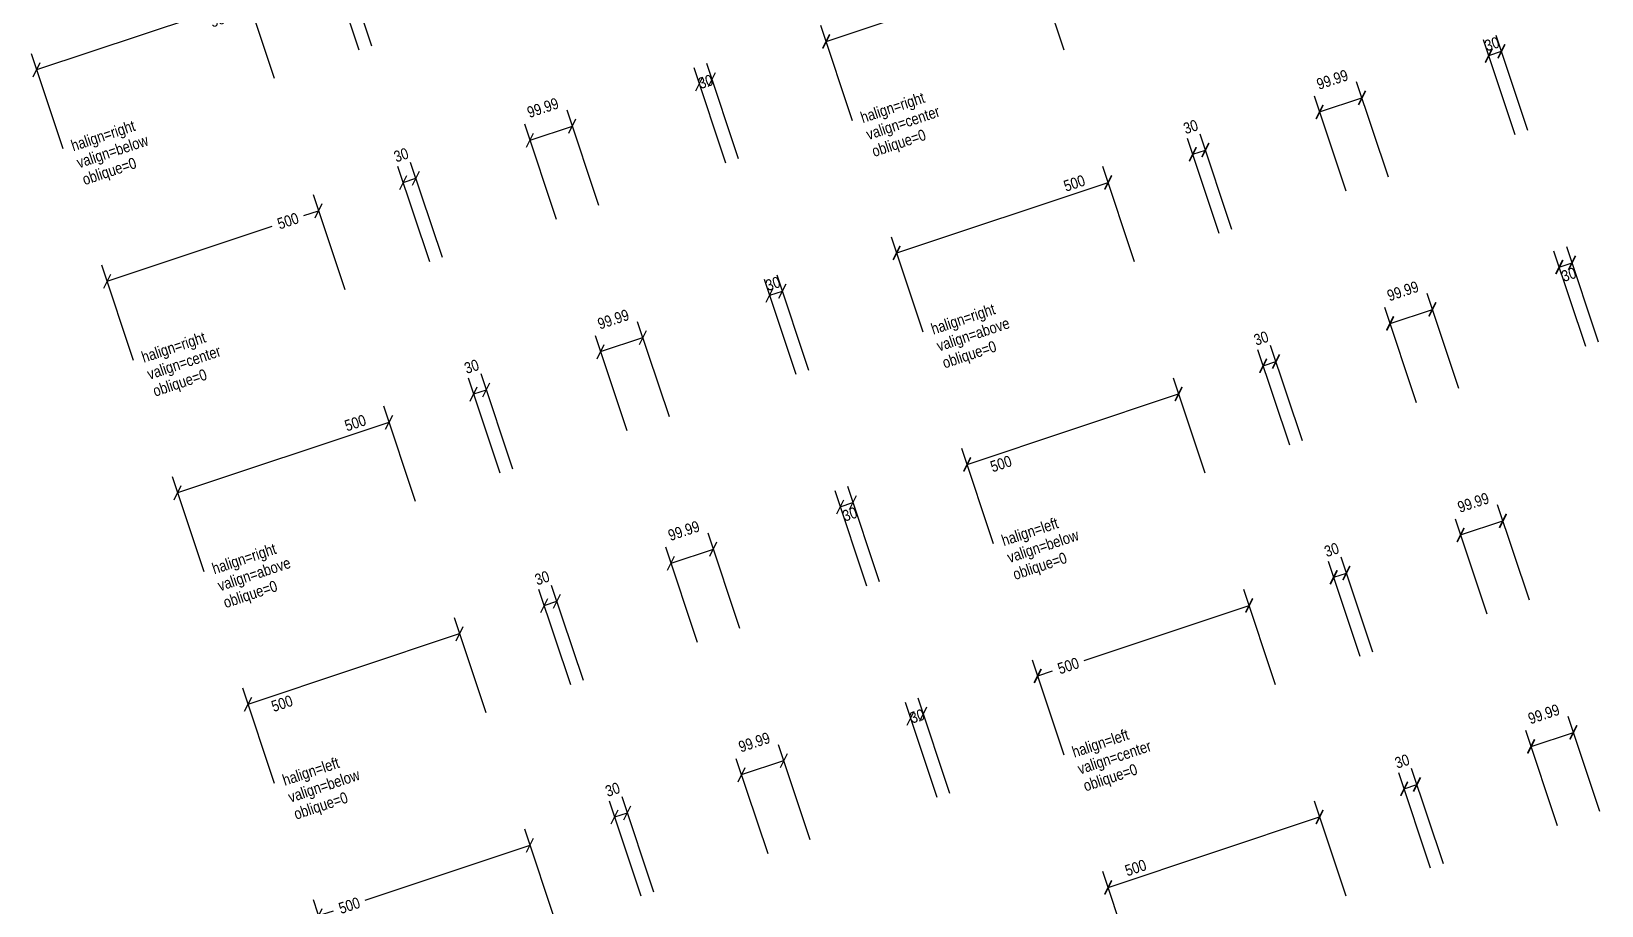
# Model space of a CAD drawing. Extents: x -12.9 to 55.8, y 9.3 to 94.5.
# Drawn here: x -3.4 to 31.82, y 31.1 to 50.7 of the extents above; entities that cross this region are included whole.
import ezdxf
from ezdxf.enums import TextEntityAlignment as Align

# ---------------------------------------------------------------- set-up
doc = ezdxf.new("R2010")
doc.units = 0
doc.styles.add('OpenSansCondensed-Light', font='OpenSansCondensed-Light.ttf')
doc.dimstyles.new('ARCHTICK', dxfattribs={"dimtxt": 0.25, "dimasz": 0.25, "dimexe": 0.375, "dimexo": 0.125, "dimgap": 0.1, "dimtad": 1, "dimlfac": 100, "dimzin": 12, "dimblk": 'ARCHTICK', "dimcen": 2.5, "dimazin": 3, "dimtfac": 0.5, "dimtmove": 0, "dimatfit": 3})
doc.dimstyles.new('TICK', dxfattribs={"dimtxt": 0.25, "dimasz": 0.25, "dimexe": 0.375, "dimexo": 0.125, "dimgap": 0.1, "dimtad": 1, "dimlfac": 100, "dimzin": 12, "dimtsz": 0.125, "dimcen": 2.5, "dimazin": 3, "dimtfac": 0.5, "dimtmove": 0, "dimatfit": 3})

# ---------------------------------------------------------------- blocks, each defined once
blk = doc.blocks.new('_OBLIQUE')
at = {"color": 0, "linetype": 'BYBLOCK'}
blk.add_line((-0.5, -0.5), (0.5, 0.5), dxfattribs=at)
blk = doc.blocks.new('*D17')
for p, q in [((8.379, 30.673), (7.668, 32.808)), ((4.087, 31.219), (7.786, 32.452)), ((3.636, 29.092), (2.924, 31.227)), ((3.043, 30.871), (3.375, 30.982))]:
    blk.add_line(p, q)
at = {"layer": 'Defpoints'}
for p in [(3.043, 30.871), (8.419, 30.555), (3.675, 28.974)]:
    blk.add_point(p, dxfattribs=at)
at = {"xscale": 0.25, "yscale": 0.25, "rotation": 18.43494882292201}
for p in [(7.786, 32.452), (3.043, 30.871)]:
    blk.add_blockref('_OBLIQUE', p, dxfattribs=at)
at = {"style": 'OpenSansCondensed-Light'}
blk.add_text('500', height=0.25, rotation=18.4349, dxfattribs=at).set_placement((3.731, 31.1), align=Align.MIDDLE_CENTER)
blk = doc.blocks.new('*D18')
for p, q in [((10.561, 31.401), (9.85, 33.535)), ((10.277, 31.306), (9.565, 33.44)), ((9.684, 33.085), (9.968, 33.179))]:
    blk.add_line(p, q)
at = {"layer": 'Defpoints'}
for p in [(9.684, 33.085), (10.316, 31.187), (10.601, 31.282)]:
    blk.add_point(p, dxfattribs=at)
at = {"xscale": 0.25, "yscale": 0.25, "rotation": 18.43494882292201}
for p in [(9.684, 33.085), (9.968, 33.179)]:
    blk.add_blockref('_OBLIQUE', p, dxfattribs=at)
at = {"style": 'OpenSansCondensed-Light'}
blk.add_text('30', height=0.25, rotation=18.4349, dxfattribs=at).set_placement((9.636, 33.701), align=Align.MIDDLE_CENTER)
blk = doc.blocks.new('*D19')
for p, q in [((14.071, 32.571), (13.36, 34.705)), ((13.123, 32.255), (12.411, 34.389)), ((12.53, 34.033), (13.478, 34.35))]:
    blk.add_line(p, q)
at = {"layer": 'Defpoints'}
for p in [(12.53, 34.033), (14.111, 32.452), (13.162, 32.136)]:
    blk.add_point(p, dxfattribs=at)
at = {"xscale": 0.25, "yscale": 0.25, "rotation": 18.43494882292201}
for p in [(12.53, 34.033), (13.478, 34.35)]:
    blk.add_blockref('_OBLIQUE', p, dxfattribs=at)
at = {"style": 'OpenSansCondensed-Light'}
blk.add_text('99.99', height=0.25, rotation=18.4349, dxfattribs=at).set_placement((12.814, 34.761), align=Align.MIDDLE_CENTER)
blk = doc.blocks.new('*D20')
for p, q in [((16.917, 33.519), (16.206, 35.654)), ((17.202, 33.614), (16.491, 35.749))]:
    blk.add_line(p, q)
at = {"layer": 'Defpoints'}
for p in [(16.325, 35.298), (17.242, 33.496), (16.957, 33.401)]:
    blk.add_point(p, dxfattribs=at)
at = {"xscale": 0.25, "yscale": 0.25, "rotation": 18.43494882292201}
for p in [(16.325, 35.298), (16.609, 35.393)]:
    blk.add_blockref('_OBLIQUE', p, dxfattribs=at)
at = {"style": 'OpenSansCondensed-Light'}
blk.add_text('30', height=0.25, rotation=18.4349, dxfattribs=at).set_placement((16.467, 35.346), align=Align.MIDDLE_CENTER)
blk = doc.blocks.new('*D21')
for p, q in [((6.798, 35.417), (6.087, 37.551)), ((1.462, 35.614), (6.205, 37.196)), ((2.055, 33.836), (1.343, 35.97))]:
    blk.add_line(p, q)
at = {"layer": 'Defpoints'}
for p in [(1.462, 35.614), (6.838, 35.298), (2.094, 33.717)]:
    blk.add_point(p, dxfattribs=at)
at = {"xscale": 0.25, "yscale": 0.25, "rotation": 18.43494882292201}
for p in [(6.205, 37.196), (1.462, 35.614)]:
    blk.add_blockref('_OBLIQUE', p, dxfattribs=at)
at = {"style": 'OpenSansCondensed-Light'}
blk.add_text('500', height=0.25, rotation=18.4349, dxfattribs=at).set_placement((2.221, 35.63), align=Align.MIDDLE_CENTER)
blk = doc.blocks.new('*D22')
for p, q in [((8.696, 36.049), (7.984, 38.184)), ((8.98, 36.144), (8.269, 38.279)), ((8.103, 37.828), (8.387, 37.923))]:
    blk.add_line(p, q)
at = {"layer": 'Defpoints'}
for p in [(8.103, 37.828), (8.735, 35.931), (9.02, 36.026)]:
    blk.add_point(p, dxfattribs=at)
at = {"xscale": 0.25, "yscale": 0.25, "rotation": 18.43494882292201}
for p in [(8.387, 37.923), (8.103, 37.828)]:
    blk.add_blockref('_OBLIQUE', p, dxfattribs=at)
at = {"style": 'OpenSansCondensed-Light'}
blk.add_text('30', height=0.25, rotation=18.4349, dxfattribs=at).set_placement((8.055, 38.445), align=Align.MIDDLE_CENTER)
blk = doc.blocks.new('*D23')
for p, q in [((12.49, 37.314), (11.779, 39.449)), ((11.542, 36.998), (10.83, 39.132)), ((10.949, 38.777), (11.897, 39.093))]:
    blk.add_line(p, q)
at = {"layer": 'Defpoints'}
for p in [(10.949, 38.777), (12.53, 37.196), (11.581, 36.879)]:
    blk.add_point(p, dxfattribs=at)
at = {"xscale": 0.25, "yscale": 0.25, "rotation": 18.43494882292201}
for p in [(11.897, 39.093), (10.949, 38.777)]:
    blk.add_blockref('_OBLIQUE', p, dxfattribs=at)
at = {"style": 'OpenSansCondensed-Light'}
blk.add_text('99.99', height=0.25, rotation=18.4349, dxfattribs=at).set_placement((11.233, 39.504), align=Align.MIDDLE_CENTER)
blk = doc.blocks.new('*D24')
for p, q in [((15.336, 38.263), (14.625, 40.397)), ((15.621, 38.358), (14.909, 40.492)), ((14.743, 40.042), (15.028, 40.137))]:
    blk.add_line(p, q)
at = {"layer": 'Defpoints'}
for p in [(14.743, 40.042), (15.376, 38.144), (15.66, 38.239)]:
    blk.add_point(p, dxfattribs=at)
at = {"xscale": 0.25, "yscale": 0.25, "rotation": 18.43494882292201}
for p in [(14.743, 40.042), (15.028, 40.137)]:
    blk.add_blockref('_OBLIQUE', p, dxfattribs=at)
at = {"style": 'OpenSansCondensed-Light'}
blk.add_text('30', height=0.25, rotation=18.4349, dxfattribs=at).set_placement((14.957, 39.876), align=Align.MIDDLE_CENTER)
blk = doc.blocks.new('*D25')
for p, q in [((5.217, 40.16), (4.506, 42.295)), ((-0.119, 40.358), (4.624, 41.939)), ((0.474, 38.579), (-0.238, 40.714))]:
    blk.add_line(p, q)
at = {"layer": 'Defpoints'}
for p in [(-0.119, 40.358), (5.257, 40.042), (0.513, 38.46)]:
    blk.add_point(p, dxfattribs=at)
at = {"xscale": 0.25, "yscale": 0.25, "rotation": 18.43494882292201}
for p in [(4.624, 41.939), (-0.119, 40.358)]:
    blk.add_blockref('_OBLIQUE', p, dxfattribs=at)
at = {"style": 'OpenSansCondensed-Light'}
blk.add_text('500', height=0.25, rotation=18.4349, dxfattribs=at).set_placement((3.865, 41.923), align=Align.MIDDLE_CENTER)
blk = doc.blocks.new('*D26')
for p, q in [((7.399, 40.888), (6.688, 43.022)), ((7.114, 40.793), (6.403, 42.927)), ((6.521, 42.571), (6.806, 42.666))]:
    blk.add_line(p, q)
at = {"layer": 'Defpoints'}
for p in [(6.521, 42.571), (7.154, 40.674), (7.439, 40.769)]:
    blk.add_point(p, dxfattribs=at)
at = {"xscale": 0.25, "yscale": 0.25, "rotation": 18.43494882292201}
for p in [(6.521, 42.571), (6.806, 42.666)]:
    blk.add_blockref('_OBLIQUE', p, dxfattribs=at)
at = {"style": 'OpenSansCondensed-Light'}
blk.add_text('30', height=0.25, rotation=18.4349, dxfattribs=at).set_placement((6.474, 43.188), align=Align.MIDDLE_CENTER)
blk = doc.blocks.new('*D27')
for p, q in [((10.909, 42.058), (10.198, 44.192)), ((9.96, 41.741), (9.249, 43.876)), ((9.368, 43.52), (10.316, 43.836))]:
    blk.add_line(p, q)
at = {"layer": 'Defpoints'}
for p in [(9.368, 43.52), (10.949, 41.939), (10, 41.623)]:
    blk.add_point(p, dxfattribs=at)
at = {"xscale": 0.25, "yscale": 0.25, "rotation": 18.43494882292201}
for p in [(9.368, 43.52), (10.316, 43.836)]:
    blk.add_blockref('_OBLIQUE', p, dxfattribs=at)
at = {"style": 'OpenSansCondensed-Light'}
blk.add_text('99.99', height=0.25, rotation=18.4349, dxfattribs=at).set_placement((9.652, 44.247), align=Align.MIDDLE_CENTER)
blk = doc.blocks.new('*D28')
for p, q in [((13.755, 43.006), (13.044, 45.141)), ((14.04, 43.101), (13.328, 45.236)), ((13.162, 44.785), (13.447, 44.88))]:
    blk.add_line(p, q)
at = {"layer": 'Defpoints'}
for p in [(13.162, 44.785), (14.079, 42.983), (13.795, 42.888)]:
    blk.add_point(p, dxfattribs=at)
at = {"xscale": 0.25, "yscale": 0.25, "rotation": 18.43494882292201}
for p in [(13.162, 44.785), (13.447, 44.88)]:
    blk.add_blockref('_OBLIQUE', p, dxfattribs=at)
at = {"style": 'OpenSansCondensed-Light'}
blk.add_text('30', height=0.25, rotation=18.4349, dxfattribs=at).set_placement((13.233, 45.046), align=Align.MIDDLE_CENTER)
blk = doc.blocks.new('*D29')
for p, q in [((3.636, 44.904), (2.924, 47.038)), ((2.711, 46.572), (3.043, 46.682)), ((-1.7, 45.101), (1.999, 46.335)), ((-1.108, 43.323), (-1.819, 45.457))]:
    blk.add_line(p, q)
at = {"layer": 'Defpoints'}
for p in [(-1.7, 45.101), (3.675, 44.785), (-1.068, 43.204)]:
    blk.add_point(p, dxfattribs=at)
at = {"xscale": 0.25, "yscale": 0.25, "rotation": 18.43494882292201}
for p in [(3.043, 46.682), (-1.7, 45.101)]:
    blk.add_blockref('_OBLIQUE', p, dxfattribs=at)
at = {"style": 'OpenSansCondensed-Light'}
blk.add_text('500', height=0.25, rotation=18.4349, dxfattribs=at).set_placement((2.355, 46.453), align=Align.MIDDLE_CENTER)
blk = doc.blocks.new('*D30')
for p, q in [((5.533, 45.536), (4.822, 47.671)), ((5.818, 45.631), (5.106, 47.766)), ((4.94, 47.315), (5.225, 47.41))]:
    blk.add_line(p, q)
at = {"layer": 'Defpoints'}
for p in [(4.94, 47.315), (5.857, 45.512), (5.573, 45.418)]:
    blk.add_point(p, dxfattribs=at)
at = {"xscale": 0.25, "yscale": 0.25, "rotation": 18.43494882292201}
for p in [(5.225, 47.41), (4.94, 47.315)]:
    blk.add_blockref('_OBLIQUE', p, dxfattribs=at)
at = {"style": 'OpenSansCondensed-Light'}
blk.add_text('30', height=0.25, rotation=18.4349, dxfattribs=at).set_placement((4.893, 47.932), align=Align.MIDDLE_CENTER)
blk = doc.blocks.new('*D31')
for p, q in [((8.379, 46.485), (7.668, 48.619)), ((9.328, 46.801), (8.616, 48.936)), ((7.786, 48.264), (8.735, 48.58))]:
    blk.add_line(p, q)
at = {"layer": 'Defpoints'}
for p in [(7.786, 48.264), (9.367, 46.682), (8.419, 46.366)]:
    blk.add_point(p, dxfattribs=at)
at = {"xscale": 0.25, "yscale": 0.25, "rotation": 18.43494882292201}
for p in [(8.735, 48.58), (7.786, 48.264)]:
    blk.add_blockref('_OBLIQUE', p, dxfattribs=at)
at = {"style": 'OpenSansCondensed-Light'}
blk.add_text('99.99', height=0.25, rotation=18.4349, dxfattribs=at).set_placement((8.071, 48.991), align=Align.MIDDLE_CENTER)
blk = doc.blocks.new('*D32')
for p, q in [((12.174, 47.75), (11.463, 49.884)), ((12.459, 47.845), (11.747, 49.979))]:
    blk.add_line(p, q)
at = {"layer": 'Defpoints'}
for p in [(11.581, 49.528), (12.214, 47.631), (12.498, 47.726)]:
    blk.add_point(p, dxfattribs=at)
at = {"xscale": 0.25, "yscale": 0.25, "rotation": 18.43494882292201}
for p in [(11.581, 49.528), (11.866, 49.623)]:
    blk.add_blockref('_OBLIQUE', p, dxfattribs=at)
at = {"style": 'OpenSansCondensed-Light'}
blk.add_text('30', height=0.25, rotation=18.4349, dxfattribs=at).set_placement((11.723, 49.576), align=Align.MIDDLE_CENTER)
blk = doc.blocks.new('*D33')
for p, q in [((2.055, 49.647), (1.343, 51.782)), ((-3.282, 49.845), (1.462, 51.426)), ((-2.689, 48.066), (-3.4, 50.2))]:
    blk.add_line(p, q)
at = {"layer": 'Defpoints'}
for p in [(-3.282, 49.845), (2.094, 49.528), (-2.649, 47.947)]:
    blk.add_point(p, dxfattribs=at)
at = {"xscale": 0.25, "yscale": 0.25, "rotation": 18.43494882292201}
for p in [(1.462, 51.426), (-3.282, 49.845)]:
    blk.add_blockref('_OBLIQUE', p, dxfattribs=at)
at = {"style": 'OpenSansCondensed-Light'}
blk.add_text('500', height=0.25, rotation=18.4349, dxfattribs=at).set_placement((0.845, 50.983), align=Align.MIDDLE_CENTER)
blk = doc.blocks.new('*D34')
for p, q in [((4.237, 50.374), (3.525, 52.509)), ((3.952, 50.28), (3.241, 52.414)), ((3.359, 52.058), (3.644, 52.153))]:
    blk.add_line(p, q)
at = {"layer": 'Defpoints'}
for p in [(3.359, 52.058), (3.992, 50.161), (4.276, 50.256)]:
    blk.add_point(p, dxfattribs=at)
at = {"xscale": 0.25, "yscale": 0.25, "rotation": 18.43494882292201}
for p in [(3.359, 52.058), (3.644, 52.153)]:
    blk.add_blockref('_OBLIQUE', p, dxfattribs=at)
at = {"style": 'OpenSansCondensed-Light'}
blk.add_text('30', height=0.25, rotation=18.4349, dxfattribs=at).set_placement((3.312, 52.675), align=Align.MIDDLE_CENTER)
blk = doc.blocks.new('_ARCHTICK')
at = {"color": 0, "linetype": 'BYBLOCK', "const_width": 0.15}
blk.add_lwpolyline([(-0.5, -0.5), (0.5, 0.5)], dxfattribs=at)
blk = doc.blocks.new('*D73')
for p, q in [((26.088, 31.306), (25.377, 33.44)), ((20.752, 31.503), (25.495, 33.085)), ((21.345, 29.725), (20.633, 31.859))]:
    blk.add_line(p, q)
at = {"layer": 'Defpoints'}
for p in [(20.752, 31.503), (26.128, 31.187), (21.384, 29.606)]:
    blk.add_point(p, dxfattribs=at)
at = {"xscale": 0.25, "yscale": 0.25}
for p, rotation in [((25.495, 33.085), 18.43494882292201), ((20.752, 31.503), -161.565051177078)]:
    blk.add_blockref('_ARCHTICK', p, dxfattribs=dict(at, rotation=rotation))
at = {"style": 'OpenSansCondensed-Light'}
blk.add_text('500', height=0.25, rotation=18.4349, dxfattribs=at).set_placement((21.368, 31.946), align=Align.MIDDLE_CENTER)
blk = doc.blocks.new('*D74')
for p, q in [((28.27, 32.033), (27.559, 34.168)), ((27.985, 31.938), (27.274, 34.073)), ((27.393, 33.717), (27.677, 33.812))]:
    blk.add_line(p, q)
at = {"layer": 'Defpoints'}
for p in [(27.393, 33.717), (28.025, 31.82), (28.31, 31.915)]:
    blk.add_point(p, dxfattribs=at)
at = {"xscale": 0.25, "yscale": 0.25}
for p, rotation in [((27.393, 33.717), 18.43494882292201), ((27.677, 33.812), -161.565051177078)]:
    blk.add_blockref('_ARCHTICK', p, dxfattribs=dict(at, rotation=rotation))
at = {"style": 'OpenSansCondensed-Light'}
blk.add_text('30', height=0.25, rotation=18.4349, dxfattribs=at).set_placement((27.345, 34.334), align=Align.MIDDLE_CENTER)
blk = doc.blocks.new('*D75')
for p, q in [((31.78, 33.203), (31.069, 35.338)), ((30.832, 32.887), (30.12, 35.022)), ((30.239, 34.666), (31.187, 34.982))]:
    blk.add_line(p, q)
at = {"layer": 'Defpoints'}
for p in [(30.239, 34.666), (30.871, 32.768), (31.82, 33.085)]:
    blk.add_point(p, dxfattribs=at)
at = {"xscale": 0.25, "yscale": 0.25}
for p, rotation in [((31.187, 34.982), 18.43494882292201), ((30.239, 34.666), -161.565051177078)]:
    blk.add_blockref('_ARCHTICK', p, dxfattribs=dict(at, rotation=rotation))
at = {"style": 'OpenSansCondensed-Light'}
blk.add_text('99.99', height=0.25, rotation=18.4349, dxfattribs=at).set_placement((30.523, 35.393), align=Align.MIDDLE_CENTER)
blk = doc.blocks.new('*D77')
for p, q in [((24.507, 36.049), (23.795, 38.184)), ((20.214, 36.595), (23.914, 37.828)), ((19.764, 34.468), (19.052, 36.603)), ((19.171, 36.247), (19.503, 36.358))]:
    blk.add_line(p, q)
at = {"layer": 'Defpoints'}
for p in [(19.171, 36.247), (24.546, 35.931), (19.803, 34.35)]:
    blk.add_point(p, dxfattribs=at)
at = {"xscale": 0.25, "yscale": 0.25}
for p, rotation in [((23.914, 37.828), 18.43494882292201), ((19.171, 36.247), -161.565051177078)]:
    blk.add_blockref('_ARCHTICK', p, dxfattribs=dict(at, rotation=rotation))
at = {"style": 'OpenSansCondensed-Light'}
blk.add_text('500', height=0.25, rotation=18.4349, dxfattribs=at).set_placement((19.858, 36.476), align=Align.MIDDLE_CENTER)
blk = doc.blocks.new('*D78')
for p, q in [((26.404, 36.682), (25.693, 38.816)), ((26.689, 36.777), (25.977, 38.911)), ((25.811, 38.46), (26.096, 38.555))]:
    blk.add_line(p, q)
at = {"layer": 'Defpoints'}
for p in [(25.811, 38.46), (26.728, 36.658), (26.444, 36.563)]:
    blk.add_point(p, dxfattribs=at)
at = {"xscale": 0.25, "yscale": 0.25}
for p, rotation in [((25.811, 38.46), 18.43494882292201), ((26.096, 38.555), -161.565051177078)]:
    blk.add_blockref('_ARCHTICK', p, dxfattribs=dict(at, rotation=rotation))
at = {"style": 'OpenSansCondensed-Light'}
blk.add_text('30', height=0.25, rotation=18.4349, dxfattribs=at).set_placement((25.764, 39.077), align=Align.MIDDLE_CENTER)
blk = doc.blocks.new('*D79')
for p, q in [((30.199, 37.947), (29.487, 40.081)), ((29.25, 37.63), (28.539, 39.765)), ((28.657, 39.409), (29.606, 39.725))]:
    blk.add_line(p, q)
at = {"layer": 'Defpoints'}
for p in [(28.657, 39.409), (30.238, 37.828), (29.29, 37.512)]:
    blk.add_point(p, dxfattribs=at)
at = {"xscale": 0.25, "yscale": 0.25}
for p, rotation in [((29.606, 39.725), 18.43494882292201), ((28.657, 39.409), -161.565051177078)]:
    blk.add_blockref('_ARCHTICK', p, dxfattribs=dict(at, rotation=rotation))
at = {"style": 'OpenSansCondensed-Light'}
blk.add_text('99.99', height=0.25, rotation=18.4349, dxfattribs=at).set_placement((28.942, 40.136), align=Align.MIDDLE_CENTER)
blk = doc.blocks.new('*D81')
for p, q in [((22.926, 40.793), (22.214, 42.927)), ((17.589, 40.99), (22.333, 42.571)), ((18.182, 39.212), (17.471, 41.346))]:
    blk.add_line(p, q)
at = {"layer": 'Defpoints'}
for p in [(17.589, 40.99), (22.965, 40.674), (18.222, 39.093)]:
    blk.add_point(p, dxfattribs=at)
at = {"xscale": 0.25, "yscale": 0.25}
for p, rotation in [((22.333, 42.571), 18.43494882292201), ((17.589, 40.99), -161.565051177078)]:
    blk.add_blockref('_ARCHTICK', p, dxfattribs=dict(at, rotation=rotation))
at = {"style": 'OpenSansCondensed-Light'}
blk.add_text('500', height=0.25, rotation=18.4349, dxfattribs=at).set_placement((18.348, 41.006), align=Align.MIDDLE_CENTER)
blk = doc.blocks.new('*D82')
for p, q in [((24.823, 41.425), (24.112, 43.56)), ((25.108, 41.52), (24.396, 43.655)), ((24.23, 43.204), (24.515, 43.299))]:
    blk.add_line(p, q)
at = {"layer": 'Defpoints'}
for p in [(24.23, 43.204), (24.863, 41.307), (25.147, 41.401)]:
    blk.add_point(p, dxfattribs=at)
at = {"xscale": 0.25, "yscale": 0.25}
for p, rotation in [((24.23, 43.204), 18.43494882292201), ((24.515, 43.299), -161.565051177078)]:
    blk.add_blockref('_ARCHTICK', p, dxfattribs=dict(at, rotation=rotation))
at = {"style": 'OpenSansCondensed-Light'}
blk.add_text('30', height=0.25, rotation=18.4349, dxfattribs=at).set_placement((24.183, 43.821), align=Align.MIDDLE_CENTER)
blk = doc.blocks.new('*D83')
for p, q in [((28.618, 42.69), (27.906, 44.825)), ((27.669, 42.374), (26.958, 44.508)), ((27.076, 44.153), (28.025, 44.469))]:
    blk.add_line(p, q)
at = {"layer": 'Defpoints'}
for p in [(27.076, 44.153), (28.657, 42.571), (27.709, 42.255)]:
    blk.add_point(p, dxfattribs=at)
at = {"xscale": 0.25, "yscale": 0.25}
for p, rotation in [((28.025, 44.469), 18.43494882292201), ((27.076, 44.153), -161.565051177078)]:
    blk.add_blockref('_ARCHTICK', p, dxfattribs=dict(at, rotation=rotation))
at = {"style": 'OpenSansCondensed-Light'}
blk.add_text('99.99', height=0.25, rotation=18.4349, dxfattribs=at).set_placement((27.361, 44.88), align=Align.MIDDLE_CENTER)
blk = doc.blocks.new('*D84')
for p, q in [((31.749, 43.734), (31.037, 45.868)), ((31.464, 43.639), (30.752, 45.773)), ((30.871, 45.418), (31.156, 45.512))]:
    blk.add_line(p, q)
at = {"layer": 'Defpoints'}
for p in [(30.871, 45.418), (31.503, 43.52), (31.788, 43.615)]:
    blk.add_point(p, dxfattribs=at)
at = {"xscale": 0.25, "yscale": 0.25}
for p, rotation in [((30.871, 45.418), 18.43494882292201), ((31.156, 45.512), -161.565051177078)]:
    blk.add_blockref('_ARCHTICK', p, dxfattribs=dict(at, rotation=rotation))
at = {"style": 'OpenSansCondensed-Light'}
blk.add_text('30', height=0.25, rotation=18.4349, dxfattribs=at).set_placement((31.084, 45.251), align=Align.MIDDLE_CENTER)
blk = doc.blocks.new('*D85')
for p, q in [((21.345, 45.536), (20.633, 47.671)), ((16.008, 45.734), (20.752, 47.315)), ((16.601, 43.955), (15.89, 46.089))]:
    blk.add_line(p, q)
at = {"layer": 'Defpoints'}
for p in [(16.008, 45.734), (21.384, 45.418), (16.641, 43.836)]:
    blk.add_point(p, dxfattribs=at)
at = {"xscale": 0.25, "yscale": 0.25}
for p, rotation in [((20.752, 47.315), 18.43494882292201), ((16.008, 45.734), -161.565051177078)]:
    blk.add_blockref('_ARCHTICK', p, dxfattribs=dict(at, rotation=rotation))
at = {"style": 'OpenSansCondensed-Light'}
blk.add_text('500', height=0.25, rotation=18.4349, dxfattribs=at).set_placement((19.993, 47.299), align=Align.MIDDLE_CENTER)
blk = doc.blocks.new('*D86')
for p, q in [((23.242, 46.169), (22.531, 48.303)), ((23.527, 46.263), (22.815, 48.398)), ((22.649, 47.947), (22.934, 48.042))]:
    blk.add_line(p, q)
at = {"layer": 'Defpoints'}
for p in [(22.649, 47.947), (23.566, 46.145), (23.282, 46.05)]:
    blk.add_point(p, dxfattribs=at)
at = {"xscale": 0.25, "yscale": 0.25}
for p, rotation in [((22.649, 47.947), 18.43494882292201), ((22.934, 48.042), -161.565051177078)]:
    blk.add_blockref('_ARCHTICK', p, dxfattribs=dict(at, rotation=rotation))
at = {"style": 'OpenSansCondensed-Light'}
blk.add_text('30', height=0.25, rotation=18.4349, dxfattribs=at).set_placement((22.602, 48.564), align=Align.MIDDLE_CENTER)
blk = doc.blocks.new('*D87')
for p, q in [((27.037, 47.433), (26.325, 49.568)), ((26.088, 47.117), (25.377, 49.252)), ((25.495, 48.896), (26.444, 49.212))]:
    blk.add_line(p, q)
at = {"layer": 'Defpoints'}
for p in [(25.495, 48.896), (27.076, 47.315), (26.128, 46.999)]:
    blk.add_point(p, dxfattribs=at)
at = {"xscale": 0.25, "yscale": 0.25}
for p, rotation in [((26.444, 49.212), 18.43494882292201), ((25.495, 48.896), -161.565051177078)]:
    blk.add_blockref('_ARCHTICK', p, dxfattribs=dict(at, rotation=rotation))
at = {"style": 'OpenSansCondensed-Light'}
blk.add_text('99.99', height=0.25, rotation=18.4349, dxfattribs=at).set_placement((25.78, 49.623), align=Align.MIDDLE_CENTER)
blk = doc.blocks.new('*D88')
for p, q in [((29.883, 48.382), (29.171, 50.517)), ((30.167, 48.477), (29.456, 50.612)), ((29.29, 50.161), (29.574, 50.256))]:
    blk.add_line(p, q)
at = {"layer": 'Defpoints'}
for p in [(29.29, 50.161), (29.922, 48.264), (30.207, 48.358)]:
    blk.add_point(p, dxfattribs=at)
at = {"xscale": 0.25, "yscale": 0.25}
for p, rotation in [((29.574, 50.256), -161.565051177078), ((29.29, 50.161), 18.43494882292201)]:
    blk.add_blockref('_ARCHTICK', p, dxfattribs=dict(at, rotation=rotation))
at = {"style": 'OpenSansCondensed-Light'}
blk.add_text('30', height=0.25, rotation=18.4349, dxfattribs=at).set_placement((29.361, 50.422), align=Align.MIDDLE_CENTER)
blk = doc.blocks.new('*D89')
for p, q in [((19.764, 50.28), (19.052, 52.414)), ((18.839, 51.948), (19.171, 52.058)), ((14.427, 50.477), (18.127, 51.71)), ((15.02, 48.698), (14.309, 50.833))]:
    blk.add_line(p, q)
at = {"layer": 'Defpoints'}
for p in [(14.427, 50.477), (19.803, 50.161), (15.06, 48.58)]:
    blk.add_point(p, dxfattribs=at)
at = {"xscale": 0.25, "yscale": 0.25}
for p, rotation in [((19.171, 52.058), 18.43494882292201), ((14.427, 50.477), -161.565051177078)]:
    blk.add_blockref('_ARCHTICK', p, dxfattribs=dict(at, rotation=rotation))
at = {"style": 'OpenSansCondensed-Light'}
blk.add_text('500', height=0.25, rotation=18.4349, dxfattribs=at).set_placement((18.483, 51.829), align=Align.MIDDLE_CENTER)

msp = doc.modelspace()

# ---------------------------------------------------------------- texts
at = {"style": 'OpenSansCondensed-Light'}
for s, p in [('halign=right', (15.24938, 48.64303)), ('valign=center', (15.37587, 48.26356)), ('halign=right', (-2.45937, 48.01058)), ('valign=below', (-2.33288, 47.6311)), ('oblique=0', (15.50236, 47.88409)), ('oblique=0', (-2.20639, 47.25163)), ('halign=right', (16.83052, 43.89962)), ('valign=above', (16.95701, 43.52014)), ('halign=right', (-0.87824, 43.26716)), ('oblique=0', (17.0835, 43.14067)), ('valign=center', (-0.75174, 42.88769)), ('oblique=0', (-0.62525, 42.50821)), ('halign=left', (18.41166, 39.1562)), ('valign=below', (18.53815, 38.77673)), ('halign=right', (0.7029, 38.52374)), ('valign=above', (0.82939, 38.14427)), ('oblique=0', (18.66464, 38.39725)), ('oblique=0', (0.95589, 37.7648)), ('halign=left', (19.9928, 34.41278)), ('valign=center', (20.11929, 34.03331)), ('halign=left', (2.28404, 33.78033)), ('oblique=0', (20.24578, 33.65384)), ('valign=below', (2.41053, 33.40085)), ('oblique=0', (2.53702, 33.02138))]:
    msp.add_text(s, height=0.25, rotation=18.434949, dxfattribs=at).set_placement(p)

# ---------------------------------------------------------------- dimensions: what is measured, and where the dimension line sits
for base, p1, p2, dimstyle, override, picture, middle in [((3.35922, 52.05829), (3.99167, 50.16093), (4.27628, 50.25579), 'TICK', {"dimtad": 4}, '*D34', (3.31178, 52.67494)), ((14.42719, 50.47715), (15.05964, 48.57979), (19.80306, 50.16093), 'ARCHTICK', {"dimtad": 0}, '*D89', (18.48281, 51.82903)), ((-3.28157, 49.8447), (-2.64911, 47.94733), (2.09431, 49.52847), 'TICK', {"dimtad": 4}, '*D33', (0.84521, 50.98312)), ((29.28989, 50.16093), (29.92235, 48.26356), (30.20695, 48.35843), 'ARCHTICK', {"dimtad": 1, "dimtix": 1}, '*D88', (29.36104, 50.42181)), ((11.58114, 49.52847), (12.21359, 47.6311), (12.4982, 47.72597), 'TICK', {"dimtad": 0, "dimtix": 1}, '*D32', (11.72344, 49.5759)), ((25.49516, 48.89602), (26.12762, 46.99865), (27.0762, 47.31484), 'ARCHTICK', {"dimtad": 1}, '*D87', (25.77972, 49.62332)), ((7.78641, 48.26356), (8.41886, 46.36619), (9.36745, 46.68239), 'TICK', {"dimtad": 0}, '*D31', (8.07096, 48.99087)), ((22.64911, 47.94733), (23.28157, 46.04997), (23.56617, 46.14483), 'ARCHTICK', {"dimtad": 1}, '*D86', (22.60168, 48.56398)), ((4.94036, 47.31488), (5.57281, 45.41751), (5.85742, 45.51238), 'TICK', {"dimtad": 0}, '*D30', (4.89292, 47.93152)), ((16.00833, 45.73374), (16.64078, 43.83637), (21.3842, 45.41751), 'ARCHTICK', {"dimtad": 1}, '*D85', (19.9928, 47.29907)), ((-1.70043, 45.10128), (-1.06797, 43.20392), (3.67544, 44.78505), 'TICK', {"dimtad": 0}, '*D29', (2.35519, 46.45316)), ((30.87103, 45.41751), (31.50349, 43.52014), (31.78809, 43.61501), 'ARCHTICK', {"dimtad": 4, "dimtix": 1}, '*D84', (31.08449, 45.25149)), ((13.16228, 44.78505), (13.79473, 42.88769), (14.07934, 42.98256), 'TICK', {"dimtad": 1, "dimtix": 1}, '*D28', (13.23343, 45.04594)), ((27.0763, 44.1526), (27.70875, 42.25523), (28.65734, 42.57143), 'ARCHTICK', {"dimtad": 4}, '*D83', (27.36086, 44.87991)), ((9.36754, 43.52014), (10, 41.62278), (10.94859, 41.93897), 'TICK', {"dimtad": 1}, '*D27', (9.6521, 44.24745)), ((24.23025, 43.20392), (24.86271, 41.30655), (25.14731, 41.40142), 'ARCHTICK', {"dimtad": 4}, '*D82', (24.18282, 43.82056)), ((6.52149, 42.57146), (7.15395, 40.67409), (7.43856, 40.76896), 'TICK', {"dimtad": 1}, '*D26', (6.47406, 43.1881)), ((17.58947, 40.99032), (18.22192, 39.09295), (22.96534, 40.67409), 'ARCHTICK', {"dimtad": 4}, '*D81', (18.34841, 41.00613)), ((-0.11929, 40.35787), (0.51317, 38.4605), (5.25658, 40.04164), 'TICK', {"dimtad": 1}, '*D25', (3.86518, 41.92319)), ((14.74342, 40.04164), (15.37587, 38.14427), (15.66048, 38.23914), 'TICK', {"dimtad": 4, "dimtix": 1}, '*D24', (14.95687, 39.87562)), ((28.65744, 39.40918), (29.28989, 37.51182), (30.23848, 37.82801), 'ARCHTICK', {"dimtad": 0}, '*D79', (28.942, 40.13649)), ((10.94868, 38.77673), (11.58114, 36.87936), (12.52973, 37.19556), 'TICK', {"dimtad": 4}, '*D23', (11.23324, 39.50403)), ((25.81139, 38.4605), (26.44384, 36.56313), (26.72845, 36.658), 'ARCHTICK', {"dimtad": 0}, '*D78', (25.76395, 39.07714)), ((8.10263, 37.82804), (8.73509, 35.93068), (9.01969, 36.02555), 'TICK', {"dimtad": 4}, '*D22', (8.0552, 38.44469)), ((19.17061, 36.2469), (19.80306, 34.34954), (24.54648, 35.93068), 'ARCHTICK', {"dimtad": 0}, '*D77', (19.8584, 36.47617)), ((1.46185, 35.61445), (2.09431, 33.71708), (6.83772, 35.29822), 'TICK', {"dimtad": 4}, '*D21', (2.2208, 35.63026)), ((16.32456, 35.29822), (16.95701, 33.40085), (17.24162, 33.49572), 'TICK', {"dimtad": 0, "dimtix": 1}, '*D20', (16.46686, 35.34566)), ((30.23858, 34.66577), (30.87103, 32.7684), (31.81962, 33.0846), 'ARCHTICK', {"dimtad": 1}, '*D75', (30.52313, 35.39307)), ((12.52982, 34.03331), (13.16228, 32.13594), (14.11087, 32.45214), 'TICK', {"dimtad": 0}, '*D19', (12.81438, 34.76062)), ((27.39253, 33.71708), (28.02498, 31.81972), (28.30959, 31.91458), 'ARCHTICK', {"dimtad": 1}, '*D74', (27.34509, 34.33373)), ((9.68377, 33.08463), (10.31623, 31.18726), (10.60083, 31.28213), 'TICK', {"dimtad": 0}, '*D18', (9.63634, 33.70127)), ((20.75174, 31.50349), (21.3842, 29.60612), (26.12762, 31.18726), 'ARCHTICK', {"dimtad": 1}, '*D73', (21.36839, 31.94621)), ((3.04299, 30.87103), (3.67544, 28.97367), (8.41886, 30.5548), 'TICK', {"dimtad": 0}, '*D17', (3.73078, 31.1003))]:
    dim = msp.add_linear_dim(base=base, p1=p1, p2=p2, angle=18.434949, dimstyle=dimstyle, override=override)
    dim.commit()
    dim.dimension.update_dxf_attribs({"geometry": picture, "text_midpoint": middle})

doc.saveas('drawing.dxf')
